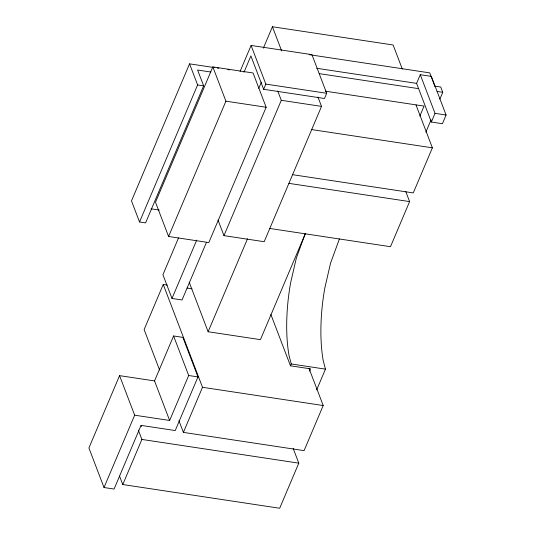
<?xml version="1.0" encoding="UTF-8"?>
<svg xmlns="http://www.w3.org/2000/svg" width="535" height="535" viewBox="0 0 535 535"><rect width="100%" height="100%" fill="white"/><g stroke="black" fill="none" stroke-linecap="round" stroke-linejoin="round"><path stroke-width="0.8" d="M214.809 67.657L189.55 63.839L131.49 200.892L139.541 221.985L145.58 222.894L203.641 85.847L197.602 70.025L210.777 72.018M139.541 221.985L197.609 84.931L189.55 63.839M212.83 66.895L155.498 202.21L168.585 236.49L208.817 242.569L266.149 107.254L253.055 72.974L212.83 66.895L225.917 101.175L168.585 236.49M240.061 71.469L251.089 45.448L311.932 54.644L326.691 93.291L324.484 98.493L263.635 89.298L250.895 55.928L243.967 72.285M119.559 375.637L88.91 447.976L104.011 487.525L114.069 489.05L141.046 425.378L175.239 430.548L197.963 376.914L182.863 337.364L173.581 335.96L154.535 380.92L169.635 420.47L134.66 415.187L119.559 375.637L154.535 380.92M178.543 237.874L162.928 274.729L171.989 298.463L182.047 299.981L206.443 242.395M167.348 285.081L163.242 284.459L144.129 329.567L159.597 370.073M263.36 48.157L272.429 26.75L393.118 44.987L402.34 69.135M258.753 88.329L261.361 82.183M171.989 298.463L196.713 240.108M263.635 89.298L265.841 84.095L251.089 45.448M104.011 487.525L134.66 415.187M317.95 97.042L321.522 106.391L264.19 241.706L223.958 235.627L281.29 100.312L277.718 90.963M293.16 448.41L298.791 463.143L279.678 508.25L122.776 484.543L141.889 439.436L138.338 430.133M169.635 420.47L188.688 375.51L173.581 335.96M305.378 233.554L260.425 339.651L208.122 331.753L247.538 238.724M308.922 368.133L323.2 405.53L304.087 450.637L183.398 432.394L202.504 387.293L163.242 284.459M309.618 371.163L310.594 368.856L290.478 365.82L291.261 363.967L288.967 355.233A99.002 37.684 -81.4 0 1 290.619 282.841L296.337 258.084L305.244 233.675M416.598 83.38L420.269 74.706L431.337 76.378L446.09 115.025L442.418 123.699L431.357 122.027L416.598 83.38L316.693 68.286M419.855 116.035L424.068 106.09L325.186 91.151M316.666 389.901L325.461 369.137L323.167 360.403A99.002 37.684 -81.4 0 1 324.819 288.004L330.53 263.253L339.444 238.844M425.86 132.172L431.056 119.9M439.823 99.202L442.746 92.301L440.733 87.024L435.015 86.162M431.357 122.027L435.029 113.353L420.269 74.706M405.737 191.47L409.603 201.595L390.49 246.702L269.8 228.465M416.023 104.974L432.387 147.82L413.274 192.921L292.585 174.684M309.116 54.644L429.739 72.874L434.922 86.436M319.535 73.683L418.611 88.656M437.028 91.438L442.746 92.301M217.25 68.025L218.882 68.273M227.843 69.624L229.468 69.871M265.841 84.095L326.691 93.291M435.029 113.353L446.09 115.025M197.609 84.931L203.641 85.847M281.29 100.312L321.522 106.391M225.917 101.175L266.149 107.254M311.691 129.584L432.387 147.82M288.907 183.358L409.603 201.595M151.044 208.817L159.263 210.054M187.049 288.057L191.978 288.8M291.261 363.967L325.461 369.137M188.688 375.51L197.963 376.914M202.504 387.293L323.2 405.53M141.889 439.436L298.791 463.143M272.429 26.75L281.651 50.899M270.891 314.513L290.478 365.82M218.006 220.046L223.958 235.627M189.169 282.119L208.122 331.753M178.937 420.711L183.398 432.394M141.046 425.378L141.528 426.642M119.519 476.01L122.776 484.543"/></g></svg>
